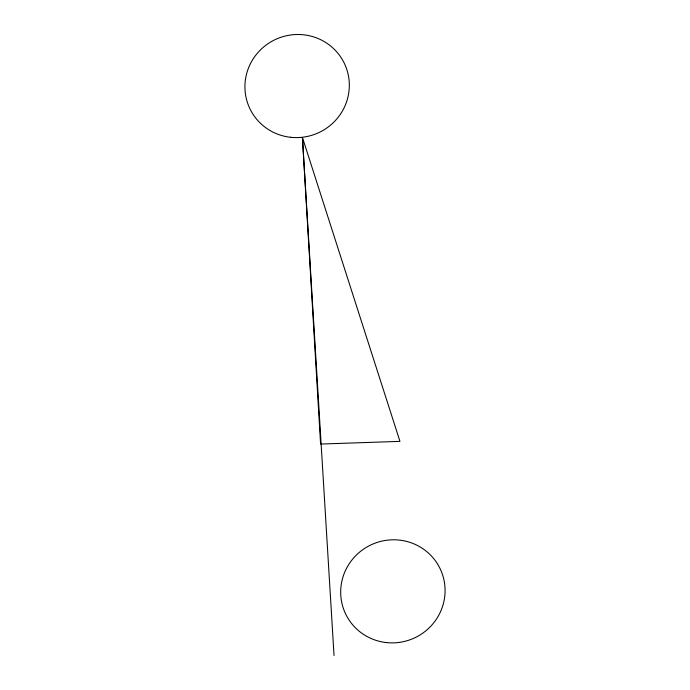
<?xml version="1.0" encoding="UTF-8"?>
<svg xmlns="http://www.w3.org/2000/svg" width="690" height="690" viewBox="0 0 690 690"><rect width="100%" height="100%" fill="white"/><g stroke="black" fill="none" stroke-linecap="round" stroke-linejoin="round"><path stroke-width="1.03" d="M302.418 137.431L399.959 441.367L320.591 444.058L302.418 137.431L334.038 655.5M386.383 642.58A52.38 51.362 -25.2 0 0 440.988 570.613A52.38 51.362 -25.2 0 0 351.279 560.832A52.38 51.362 -25.2 0 0 386.383 642.58M290.619 137.293A52.388 51.371 -25.2 0 0 345.233 65.317A52.388 51.371 -25.2 0 0 255.516 55.536A52.388 51.371 -25.2 0 0 290.619 137.293"/></g></svg>
